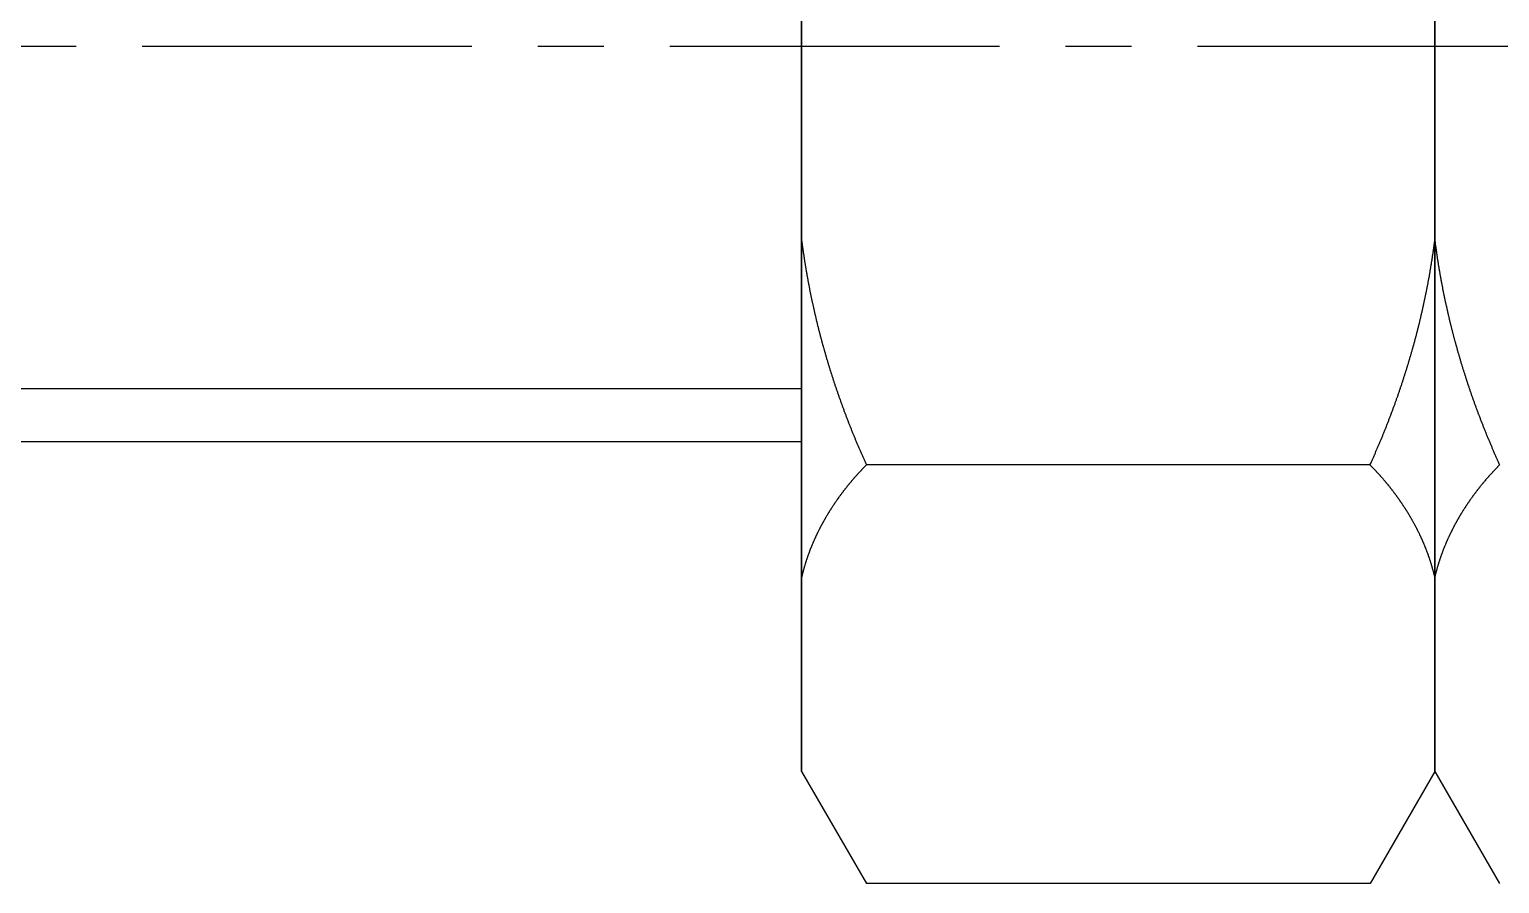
# Model space of a CAD drawing. Extents: x 56 to 259, y 61 to 128.
# Drawn here: x 92.7 to 98.27, y 108.2 to 111.44 of the extents above; entities that cross this region are included whole.
import ezdxf

# ---------------------------------------------------------------- set-up
doc = ezdxf.new("R2010")
doc.units = 0
doc.linetypes.add('CENTER', pattern=[2, 1.25, -0.25, 0.25, -0.25])
doc.layers.get('0').update_dxf_attribs({"linetype": 'CONTINUOUS'})
doc.layers.add('CENTER', color=1, linetype='CENTER')

msp = doc.modelspace()

# ---------------------------------------------------------------- linework, layer by layer
at = {"color": 7, "linetype": 'CONTINUOUS'}
for p, q in [((95.6232, 111.3727), (95.6232, 113.7543)), ((95.6232, 113.7543), (95.6232, 111.3727)), ((98.0232, 111.3727), (98.0232, 113.7543)), ((98.0232, 111.3727), (98.0232, 113.7543)), ((98.0232, 113.7543), (98.0232, 111.3727)), ((95.6232, 108.9911), (95.6232, 111.3727)), ((95.6232, 111.3727), (95.6232, 108.9911)), ((98.0232, 108.9911), (98.0232, 111.3727)), ((98.0232, 108.9911), (98.0232, 111.3727)), ((98.0232, 111.3727), (98.0232, 108.9911)), ((95.6232, 109.8727), (88.7232, 109.8727)), ((97.7776, 109.785), (95.8688, 109.785)), ((95.6232, 108.6227), (95.6232, 108.9911)), ((95.6232, 108.9911), (95.6232, 108.6227)), ((98.0232, 108.6227), (98.0232, 108.9911)), ((98.0232, 108.6227), (98.0232, 108.9911)), ((98.0232, 108.9911), (98.0232, 108.6227)), ((95.6232, 108.6227), (95.8688, 108.1973)), ((98.0232, 108.6227), (97.7776, 108.1973)), ((98.0232, 108.6227), (98.2688, 108.1973)), ((97.7776, 108.1973), (95.8688, 108.1973))]:
    msp.add_line(p, q, dxfattribs=at)
at = {"color": 3, "linetype": 'CONTINUOUS'}
msp.add_line((95.6232, 110.0727), (88.5232, 110.0727), dxfattribs=at)
at = {"color": 7}
for points in [[(95.6232, 110.636, 0), (95.6236, 110.633, 0), (95.624, 110.63, 0), (95.6244, 110.627, 0), (95.6248, 110.624, 0), (95.6252, 110.62, 0), (95.6256, 110.617, 0), (95.6261, 110.614, 0), (95.6265, 110.611, 0), (95.6269, 110.608, 0), (95.6273, 110.605, 0), (95.6278, 110.602, 0), (95.6282, 110.599, 0), (95.6286, 110.596, 0), (95.6291, 110.593, 0), (95.6295, 110.59, 0), (95.63, 110.587, 0), (95.6304, 110.584, 0), (95.6309, 110.581, 0), (95.6313, 110.578, 0), (95.6318, 110.575, 0), (95.6323, 110.571, 0), (95.6327, 110.568, 0), (95.6332, 110.565, 0), (95.6337, 110.562, 0), (95.6342, 110.559, 0), (95.6346, 110.556, 0), (95.6351, 110.553, 0), (95.6356, 110.55, 0), (95.6361, 110.547, 0), (95.6366, 110.544, 0), (95.6371, 110.541, 0), (95.6376, 110.538, 0), (95.6381, 110.535, 0), (95.6386, 110.532, 0), (95.6391, 110.529, 0), (95.6396, 110.526, 0), (95.6402, 110.523, 0), (95.6407, 110.519, 0), (95.6412, 110.516, 0), (95.6417, 110.513, 0), (95.6423, 110.51, 0), (95.6428, 110.507, 0), (95.6434, 110.504, 0), (95.6439, 110.501, 0), (95.6444, 110.498, 0), (95.645, 110.495, 0), (95.6455, 110.492, 0), (95.6461, 110.489, 0), (95.6467, 110.486, 0), (95.6472, 110.483, 0), (95.6478, 110.48, 0), (95.6484, 110.477, 0), (95.6489, 110.474, 0), (95.6495, 110.471, 0), (95.6501, 110.468, 0), (95.6507, 110.465, 0), (95.6513, 110.462, 0), (95.6518, 110.459, 0), (95.6524, 110.455, 0), (95.653, 110.452, 0), (95.6536, 110.449, 0), (95.6542, 110.446, 0), (95.6548, 110.443, 0), (95.6554, 110.44, 0), (95.6561, 110.437, 0), (95.6567, 110.434, 0), (95.6573, 110.431, 0), (95.6579, 110.428, 0), (95.6585, 110.425, 0), (95.6592, 110.422, 0), (95.6598, 110.419, 0), (95.6604, 110.416, 0), (95.6611, 110.413, 0), (95.6617, 110.41, 0), (95.6624, 110.407, 0), (95.663, 110.404, 0), (95.6637, 110.401, 0), (95.6643, 110.398, 0), (95.665, 110.395, 0), (95.6656, 110.392, 0), (95.6663, 110.389, 0), (95.667, 110.386, 0), (95.6676, 110.383, 0), (95.6683, 110.38, 0), (95.669, 110.377, 0), (95.6697, 110.374, 0), (95.6703, 110.371, 0), (95.671, 110.368, 0), (95.6717, 110.365, 0), (95.6724, 110.362, 0), (95.6731, 110.359, 0), (95.6738, 110.356, 0), (95.6745, 110.353, 0), (95.6752, 110.35, 0), (95.6759, 110.347, 0), (95.6766, 110.343, 0), (95.6774, 110.34, 0), (95.6781, 110.337, 0), (95.6788, 110.334, 0), (95.6795, 110.331, 0), (95.6803, 110.328, 0), (95.681, 110.325, 0), (95.6817, 110.322, 0), (95.6825, 110.319, 0), (95.6832, 110.316, 0), (95.6839, 110.313, 0), (95.6847, 110.31, 0), (95.6854, 110.307, 0), (95.6862, 110.304, 0), (95.687, 110.301, 0), (95.6877, 110.298, 0), (95.6885, 110.295, 0), (95.6892, 110.292, 0), (95.69, 110.289, 0), (95.6908, 110.286, 0), (95.6916, 110.283, 0), (95.6923, 110.28, 0), (95.6931, 110.277, 0), (95.6939, 110.274, 0), (95.6947, 110.271, 0), (95.6955, 110.268, 0), (95.6963, 110.265, 0), (95.6971, 110.262, 0), (95.6979, 110.259, 0), (95.6987, 110.256, 0), (95.6995, 110.253, 0), (95.7003, 110.25, 0), (95.7011, 110.247, 0), (95.7019, 110.244, 0), (95.7028, 110.241, 0), (95.7036, 110.238, 0), (95.7044, 110.236, 0), (95.7052, 110.233, 0), (95.7061, 110.23, 0), (95.7069, 110.227, 0), (95.7077, 110.224, 0), (95.7086, 110.221, 0), (95.7094, 110.218, 0), (95.7103, 110.215, 0), (95.7111, 110.212, 0), (95.712, 110.209, 0), (95.7128, 110.206, 0), (95.7137, 110.203, 0), (95.7146, 110.2, 0), (95.7154, 110.197, 0), (95.7163, 110.194, 0), (95.7172, 110.191, 0), (95.718, 110.188, 0), (95.7189, 110.185, 0), (95.7198, 110.182, 0), (95.7207, 110.179, 0), (95.7216, 110.176, 0), (95.7225, 110.173, 0), (95.7234, 110.17, 0), (95.7243, 110.167, 0), (95.7252, 110.164, 0), (95.7261, 110.161, 0), (95.727, 110.158, 0), (95.7279, 110.155, 0), (95.7288, 110.152, 0), (95.7297, 110.149, 0), (95.7306, 110.146, 0), (95.7316, 110.143, 0), (95.7325, 110.14, 0), (95.7334, 110.138, 0), (95.7343, 110.135, 0), (95.7353, 110.132, 0), (95.7362, 110.129, 0), (95.7371, 110.126, 0), (95.7381, 110.123, 0), (95.739, 110.12, 0), (95.74, 110.117, 0), (95.7409, 110.114, 0), (95.7419, 110.111, 0), (95.7428, 110.108, 0), (95.7438, 110.105, 0), (95.7448, 110.102, 0), (95.7457, 110.099, 0), (95.7467, 110.096, 0), (95.7477, 110.093, 0), (95.7487, 110.09, 0), (95.7496, 110.087, 0), (95.7506, 110.084, 0), (95.7516, 110.082, 0), (95.7526, 110.079, 0), (95.7536, 110.076, 0), (95.7546, 110.073, 0), (95.7556, 110.07, 0), (95.7566, 110.067, 0), (95.7576, 110.064, 0), (95.7586, 110.061, 0), (95.7596, 110.058, 0), (95.7606, 110.055, 0), (95.7616, 110.052, 0), (95.7626, 110.049, 0), (95.7637, 110.046, 0), (95.7647, 110.043, 0), (95.7657, 110.041, 0), (95.7667, 110.038, 0), (95.7678, 110.035, 0), (95.7688, 110.032, 0), (95.7699, 110.029, 0), (95.7709, 110.026, 0), (95.7719, 110.023, 0), (95.773, 110.02, 0), (95.774, 110.017, 0), (95.7751, 110.014, 0), (95.7762, 110.011, 0), (95.7772, 110.008, 0), (95.7783, 110.006, 0), (95.7793, 110.003, 0), (95.7804, 110, 0), (95.7815, 109.997, 0), (95.7826, 109.994, 0), (95.7836, 109.991, 0), (95.7847, 109.988, 0), (95.7858, 109.985, 0), (95.7869, 109.982, 0), (95.788, 109.979, 0), (95.7891, 109.977, 0), (95.7902, 109.974, 0), (95.7913, 109.971, 0), (95.7924, 109.968, 0), (95.7935, 109.965, 0), (95.7946, 109.962, 0), (95.7957, 109.959, 0), (95.7968, 109.956, 0), (95.7979, 109.953, 0), (95.799, 109.95, 0), (95.8001, 109.948, 0), (95.8013, 109.945, 0), (95.8024, 109.942, 0), (95.8035, 109.939, 0), (95.8047, 109.936, 0), (95.8058, 109.933, 0), (95.8069, 109.93, 0), (95.8081, 109.927, 0), (95.8092, 109.925, 0), (95.8104, 109.922, 0), (95.8115, 109.919, 0), (95.8127, 109.916, 0), (95.8138, 109.913, 0), (95.815, 109.91, 0), (95.8161, 109.907, 0), (95.8173, 109.904, 0), (95.8185, 109.902, 0), (95.8196, 109.899, 0), (95.8208, 109.896, 0), (95.822, 109.893, 0), (95.8232, 109.89, 0), (95.8244, 109.887, 0), (95.8255, 109.884, 0), (95.8267, 109.882, 0), (95.8279, 109.879, 0), (95.8291, 109.876, 0), (95.8303, 109.873, 0), (95.8315, 109.87, 0), (95.8327, 109.867, 0), (95.8339, 109.864, 0), (95.8351, 109.862, 0), (95.8363, 109.859, 0), (95.8376, 109.856, 0), (95.8388, 109.853, 0), (95.84, 109.85, 0), (95.8412, 109.847, 0), (95.8424, 109.844, 0), (95.8437, 109.842, 0), (95.8449, 109.839, 0), (95.8461, 109.836, 0), (95.8474, 109.833, 0), (95.8486, 109.83, 0), (95.8498, 109.827, 0), (95.8511, 109.825, 0), (95.8523, 109.822, 0), (95.8536, 109.819, 0), (95.8548, 109.816, 0), (95.8561, 109.813, 0), (95.8574, 109.81, 0), (95.8586, 109.808, 0), (95.8599, 109.805, 0), (95.8612, 109.802, 0), (95.8624, 109.799, 0), (95.8637, 109.796, 0), (95.865, 109.793, 0), (95.8663, 109.791, 0), (95.8675, 109.788, 0), (95.8688, 109.785, 0)], [(97.7776, 109.785, 0), (97.7789, 109.788, 0), (97.7801, 109.791, 0), (97.7814, 109.793, 0), (97.7827, 109.796, 0), (97.784, 109.799, 0), (97.7852, 109.802, 0), (97.7865, 109.805, 0), (97.7878, 109.808, 0), (97.789, 109.81, 0), (97.7903, 109.813, 0), (97.7916, 109.816, 0), (97.7928, 109.819, 0), (97.7941, 109.822, 0), (97.7953, 109.825, 0), (97.7966, 109.827, 0), (97.7978, 109.83, 0), (97.799, 109.833, 0), (97.8003, 109.836, 0), (97.8015, 109.839, 0), (97.8027, 109.842, 0), (97.804, 109.844, 0), (97.8052, 109.847, 0), (97.8064, 109.85, 0), (97.8076, 109.853, 0), (97.8088, 109.856, 0), (97.8101, 109.859, 0), (97.8113, 109.862, 0), (97.8125, 109.864, 0), (97.8137, 109.867, 0), (97.8149, 109.87, 0), (97.8161, 109.873, 0), (97.8173, 109.876, 0), (97.8185, 109.879, 0), (97.8197, 109.882, 0), (97.8209, 109.884, 0), (97.822, 109.887, 0), (97.8232, 109.89, 0), (97.8244, 109.893, 0), (97.8256, 109.896, 0), (97.8267, 109.899, 0), (97.8279, 109.902, 0), (97.8291, 109.904, 0), (97.8303, 109.907, 0), (97.8314, 109.91, 0), (97.8326, 109.913, 0), (97.8337, 109.916, 0), (97.8349, 109.919, 0), (97.836, 109.922, 0), (97.8372, 109.925, 0), (97.8383, 109.927, 0), (97.8395, 109.93, 0), (97.8406, 109.933, 0), (97.8417, 109.936, 0), (97.8429, 109.939, 0), (97.844, 109.942, 0), (97.8451, 109.945, 0), (97.8463, 109.948, 0), (97.8474, 109.95, 0), (97.8485, 109.953, 0), (97.8496, 109.956, 0), (97.8507, 109.959, 0), (97.8518, 109.962, 0), (97.8529, 109.965, 0), (97.854, 109.968, 0), (97.8551, 109.971, 0), (97.8562, 109.974, 0), (97.8573, 109.977, 0), (97.8584, 109.979, 0), (97.8595, 109.982, 0), (97.8606, 109.985, 0), (97.8617, 109.988, 0), (97.8628, 109.991, 0), (97.8638, 109.994, 0), (97.8649, 109.997, 0), (97.866, 110, 0), (97.8671, 110.003, 0), (97.8681, 110.006, 0), (97.8692, 110.008, 0), (97.8702, 110.011, 0), (97.8713, 110.014, 0), (97.8724, 110.017, 0), (97.8734, 110.02, 0), (97.8745, 110.023, 0), (97.8755, 110.026, 0), (97.8765, 110.029, 0), (97.8776, 110.032, 0), (97.8786, 110.035, 0), (97.8797, 110.038, 0), (97.8807, 110.041, 0), (97.8817, 110.043, 0), (97.8827, 110.046, 0), (97.8838, 110.049, 0), (97.8848, 110.052, 0), (97.8858, 110.055, 0), (97.8868, 110.058, 0), (97.8878, 110.061, 0), (97.8888, 110.064, 0), (97.8898, 110.067, 0), (97.8908, 110.07, 0), (97.8918, 110.073, 0), (97.8928, 110.076, 0), (97.8938, 110.079, 0), (97.8948, 110.082, 0), (97.8958, 110.084, 0), (97.8968, 110.087, 0), (97.8977, 110.09, 0), (97.8987, 110.093, 0), (97.8997, 110.096, 0), (97.9007, 110.099, 0), (97.9016, 110.102, 0), (97.9026, 110.105, 0), (97.9035, 110.108, 0), (97.9045, 110.111, 0), (97.9055, 110.114, 0), (97.9064, 110.117, 0), (97.9074, 110.12, 0), (97.9083, 110.123, 0), (97.9093, 110.126, 0), (97.9102, 110.129, 0), (97.9111, 110.132, 0), (97.9121, 110.135, 0), (97.913, 110.138, 0), (97.9139, 110.14, 0), (97.9148, 110.143, 0), (97.9158, 110.146, 0), (97.9167, 110.149, 0), (97.9176, 110.152, 0), (97.9185, 110.155, 0), (97.9194, 110.158, 0), (97.9203, 110.161, 0), (97.9212, 110.164, 0), (97.9221, 110.167, 0), (97.923, 110.17, 0), (97.9239, 110.173, 0), (97.9248, 110.176, 0), (97.9257, 110.179, 0), (97.9266, 110.182, 0), (97.9275, 110.185, 0), (97.9283, 110.188, 0), (97.9292, 110.191, 0), (97.9301, 110.194, 0), (97.931, 110.197, 0), (97.9318, 110.2, 0), (97.9327, 110.203, 0), (97.9336, 110.206, 0), (97.9344, 110.209, 0), (97.9353, 110.212, 0), (97.9361, 110.215, 0), (97.937, 110.218, 0), (97.9378, 110.221, 0), (97.9387, 110.224, 0), (97.9395, 110.227, 0), (97.9403, 110.23, 0), (97.9412, 110.233, 0), (97.942, 110.236, 0), (97.9428, 110.238, 0), (97.9436, 110.241, 0), (97.9445, 110.244, 0), (97.9453, 110.247, 0), (97.9461, 110.25, 0), (97.9469, 110.253, 0), (97.9477, 110.256, 0), (97.9485, 110.259, 0), (97.9493, 110.262, 0), (97.9501, 110.265, 0), (97.9509, 110.268, 0), (97.9517, 110.271, 0), (97.9525, 110.274, 0), (97.9533, 110.277, 0), (97.9541, 110.28, 0), (97.9548, 110.283, 0), (97.9556, 110.286, 0), (97.9564, 110.289, 0), (97.9572, 110.292, 0), (97.9579, 110.295, 0), (97.9587, 110.298, 0), (97.9594, 110.301, 0), (97.9602, 110.304, 0), (97.961, 110.307, 0), (97.9617, 110.31, 0), (97.9625, 110.313, 0), (97.9632, 110.316, 0), (97.9639, 110.319, 0), (97.9647, 110.322, 0), (97.9654, 110.325, 0), (97.9661, 110.328, 0), (97.9669, 110.331, 0), (97.9676, 110.334, 0), (97.9683, 110.337, 0), (97.969, 110.34, 0), (97.9698, 110.343, 0), (97.9705, 110.347, 0), (97.9712, 110.35, 0), (97.9719, 110.353, 0), (97.9726, 110.356, 0), (97.9733, 110.359, 0), (97.974, 110.362, 0), (97.9747, 110.365, 0), (97.9754, 110.368, 0), (97.9761, 110.371, 0), (97.9767, 110.374, 0), (97.9774, 110.377, 0), (97.9781, 110.38, 0), (97.9788, 110.383, 0), (97.9794, 110.386, 0), (97.9801, 110.389, 0), (97.9808, 110.392, 0), (97.9814, 110.395, 0), (97.9821, 110.398, 0), (97.9827, 110.401, 0), (97.9834, 110.404, 0), (97.984, 110.407, 0), (97.9847, 110.41, 0), (97.9853, 110.413, 0), (97.986, 110.416, 0), (97.9866, 110.419, 0), (97.9872, 110.422, 0), (97.9879, 110.425, 0), (97.9885, 110.428, 0), (97.9891, 110.431, 0), (97.9897, 110.434, 0), (97.9903, 110.437, 0), (97.991, 110.44, 0), (97.9916, 110.443, 0), (97.9922, 110.446, 0), (97.9928, 110.449, 0), (97.9934, 110.452, 0), (97.994, 110.455, 0), (97.9946, 110.459, 0), (97.9951, 110.462, 0), (97.9957, 110.465, 0), (97.9963, 110.468, 0), (97.9969, 110.471, 0), (97.9975, 110.474, 0), (97.998, 110.477, 0), (97.9986, 110.48, 0), (97.9992, 110.483, 0), (97.9997, 110.486, 0), (98.0003, 110.489, 0), (98.0009, 110.492, 0), (98.0014, 110.495, 0), (98.002, 110.498, 0), (98.0025, 110.501, 0), (98.003, 110.504, 0), (98.0036, 110.507, 0), (98.0041, 110.51, 0), (98.0047, 110.513, 0), (98.0052, 110.516, 0), (98.0057, 110.519, 0), (98.0062, 110.523, 0), (98.0068, 110.526, 0), (98.0073, 110.529, 0), (98.0078, 110.532, 0), (98.0083, 110.535, 0), (98.0088, 110.538, 0), (98.0093, 110.541, 0), (98.0098, 110.544, 0), (98.0103, 110.547, 0), (98.0108, 110.55, 0), (98.0113, 110.553, 0), (98.0118, 110.556, 0), (98.0122, 110.559, 0), (98.0127, 110.562, 0), (98.0132, 110.565, 0), (98.0137, 110.568, 0), (98.0141, 110.571, 0), (98.0146, 110.575, 0), (98.0151, 110.578, 0), (98.0155, 110.581, 0), (98.016, 110.584, 0), (98.0164, 110.587, 0), (98.0169, 110.59, 0), (98.0173, 110.593, 0), (98.0178, 110.596, 0), (98.0182, 110.599, 0), (98.0186, 110.602, 0), (98.0191, 110.605, 0), (98.0195, 110.608, 0), (98.0199, 110.611, 0), (98.0203, 110.614, 0), (98.0208, 110.617, 0), (98.0212, 110.62, 0), (98.0216, 110.624, 0), (98.022, 110.627, 0), (98.0224, 110.63, 0), (98.0228, 110.633, 0), (98.0232, 110.636, 0)], [(98.0232, 110.636, 0), (98.0236, 110.633, 0), (98.024, 110.63, 0), (98.0244, 110.627, 0), (98.0248, 110.624, 0), (98.0252, 110.62, 0), (98.0256, 110.617, 0), (98.0261, 110.614, 0), (98.0265, 110.611, 0), (98.0269, 110.608, 0), (98.0273, 110.605, 0), (98.0278, 110.602, 0), (98.0282, 110.599, 0), (98.0286, 110.596, 0), (98.0291, 110.593, 0), (98.0295, 110.59, 0), (98.03, 110.587, 0), (98.0304, 110.584, 0), (98.0309, 110.581, 0), (98.0313, 110.578, 0), (98.0318, 110.575, 0), (98.0323, 110.571, 0), (98.0327, 110.568, 0), (98.0332, 110.565, 0), (98.0337, 110.562, 0), (98.0342, 110.559, 0), (98.0346, 110.556, 0), (98.0351, 110.553, 0), (98.0356, 110.55, 0), (98.0361, 110.547, 0), (98.0366, 110.544, 0), (98.0371, 110.541, 0), (98.0376, 110.538, 0), (98.0381, 110.535, 0), (98.0386, 110.532, 0), (98.0391, 110.529, 0), (98.0396, 110.526, 0), (98.0402, 110.523, 0), (98.0407, 110.519, 0), (98.0412, 110.516, 0), (98.0417, 110.513, 0), (98.0423, 110.51, 0), (98.0428, 110.507, 0), (98.0434, 110.504, 0), (98.0439, 110.501, 0), (98.0444, 110.498, 0), (98.045, 110.495, 0), (98.0455, 110.492, 0), (98.0461, 110.489, 0), (98.0467, 110.486, 0), (98.0472, 110.483, 0), (98.0478, 110.48, 0), (98.0484, 110.477, 0), (98.0489, 110.474, 0), (98.0495, 110.471, 0), (98.0501, 110.468, 0), (98.0507, 110.465, 0), (98.0513, 110.462, 0), (98.0518, 110.459, 0), (98.0524, 110.455, 0), (98.053, 110.452, 0), (98.0536, 110.449, 0), (98.0542, 110.446, 0), (98.0548, 110.443, 0), (98.0554, 110.44, 0), (98.0561, 110.437, 0), (98.0567, 110.434, 0), (98.0573, 110.431, 0), (98.0579, 110.428, 0), (98.0585, 110.425, 0), (98.0592, 110.422, 0), (98.0598, 110.419, 0), (98.0604, 110.416, 0), (98.0611, 110.413, 0), (98.0617, 110.41, 0), (98.0624, 110.407, 0), (98.063, 110.404, 0), (98.0637, 110.401, 0), (98.0643, 110.398, 0), (98.065, 110.395, 0), (98.0656, 110.392, 0), (98.0663, 110.389, 0), (98.067, 110.386, 0), (98.0676, 110.383, 0), (98.0683, 110.38, 0), (98.069, 110.377, 0), (98.0697, 110.374, 0), (98.0703, 110.371, 0), (98.071, 110.368, 0), (98.0717, 110.365, 0), (98.0724, 110.362, 0), (98.0731, 110.359, 0), (98.0738, 110.356, 0), (98.0745, 110.353, 0), (98.0752, 110.35, 0), (98.0759, 110.347, 0), (98.0766, 110.343, 0), (98.0774, 110.34, 0), (98.0781, 110.337, 0), (98.0788, 110.334, 0), (98.0795, 110.331, 0), (98.0803, 110.328, 0), (98.081, 110.325, 0), (98.0817, 110.322, 0), (98.0825, 110.319, 0), (98.0832, 110.316, 0), (98.0839, 110.313, 0), (98.0847, 110.31, 0), (98.0854, 110.307, 0), (98.0862, 110.304, 0), (98.087, 110.301, 0), (98.0877, 110.298, 0), (98.0885, 110.295, 0), (98.0892, 110.292, 0), (98.09, 110.289, 0), (98.0908, 110.286, 0), (98.0916, 110.283, 0), (98.0923, 110.28, 0), (98.0931, 110.277, 0), (98.0939, 110.274, 0), (98.0947, 110.271, 0), (98.0955, 110.268, 0), (98.0963, 110.265, 0), (98.0971, 110.262, 0), (98.0979, 110.259, 0), (98.0987, 110.256, 0), (98.0995, 110.253, 0), (98.1003, 110.25, 0), (98.1011, 110.247, 0), (98.1019, 110.244, 0), (98.1028, 110.241, 0), (98.1036, 110.238, 0), (98.1044, 110.236, 0), (98.1052, 110.233, 0), (98.1061, 110.23, 0), (98.1069, 110.227, 0), (98.1077, 110.224, 0), (98.1086, 110.221, 0), (98.1094, 110.218, 0), (98.1103, 110.215, 0), (98.1111, 110.212, 0), (98.112, 110.209, 0), (98.1128, 110.206, 0), (98.1137, 110.203, 0), (98.1146, 110.2, 0), (98.1154, 110.197, 0), (98.1163, 110.194, 0), (98.1172, 110.191, 0), (98.118, 110.188, 0), (98.1189, 110.185, 0), (98.1198, 110.182, 0), (98.1207, 110.179, 0), (98.1216, 110.176, 0), (98.1225, 110.173, 0), (98.1234, 110.17, 0), (98.1243, 110.167, 0), (98.1252, 110.164, 0), (98.1261, 110.161, 0), (98.127, 110.158, 0), (98.1279, 110.155, 0), (98.1288, 110.152, 0), (98.1297, 110.149, 0), (98.1306, 110.146, 0), (98.1316, 110.143, 0), (98.1325, 110.14, 0), (98.1334, 110.138, 0), (98.1343, 110.135, 0), (98.1353, 110.132, 0), (98.1362, 110.129, 0), (98.1371, 110.126, 0), (98.1381, 110.123, 0), (98.139, 110.12, 0), (98.14, 110.117, 0), (98.1409, 110.114, 0), (98.1419, 110.111, 0), (98.1428, 110.108, 0), (98.1438, 110.105, 0), (98.1448, 110.102, 0), (98.1457, 110.099, 0), (98.1467, 110.096, 0), (98.1477, 110.093, 0), (98.1487, 110.09, 0), (98.1496, 110.087, 0), (98.1506, 110.084, 0), (98.1516, 110.082, 0), (98.1526, 110.079, 0), (98.1536, 110.076, 0), (98.1546, 110.073, 0), (98.1556, 110.07, 0), (98.1566, 110.067, 0), (98.1576, 110.064, 0), (98.1586, 110.061, 0), (98.1596, 110.058, 0), (98.1606, 110.055, 0), (98.1616, 110.052, 0), (98.1626, 110.049, 0), (98.1637, 110.046, 0), (98.1647, 110.043, 0), (98.1657, 110.041, 0), (98.1667, 110.038, 0), (98.1678, 110.035, 0), (98.1688, 110.032, 0), (98.1699, 110.029, 0), (98.1709, 110.026, 0), (98.1719, 110.023, 0), (98.173, 110.02, 0), (98.174, 110.017, 0), (98.1751, 110.014, 0), (98.1762, 110.011, 0), (98.1772, 110.008, 0), (98.1783, 110.006, 0), (98.1793, 110.003, 0), (98.1804, 110, 0), (98.1815, 109.997, 0), (98.1826, 109.994, 0), (98.1836, 109.991, 0), (98.1847, 109.988, 0), (98.1858, 109.985, 0), (98.1869, 109.982, 0), (98.188, 109.979, 0), (98.1891, 109.977, 0), (98.1902, 109.974, 0), (98.1913, 109.971, 0), (98.1924, 109.968, 0), (98.1935, 109.965, 0), (98.1946, 109.962, 0), (98.1957, 109.959, 0), (98.1968, 109.956, 0), (98.1979, 109.953, 0), (98.199, 109.95, 0), (98.2001, 109.948, 0), (98.2013, 109.945, 0), (98.2024, 109.942, 0), (98.2035, 109.939, 0), (98.2047, 109.936, 0), (98.2058, 109.933, 0), (98.2069, 109.93, 0), (98.2081, 109.927, 0), (98.2092, 109.925, 0), (98.2104, 109.922, 0), (98.2115, 109.919, 0), (98.2127, 109.916, 0), (98.2138, 109.913, 0), (98.215, 109.91, 0), (98.2161, 109.907, 0), (98.2173, 109.904, 0), (98.2185, 109.902, 0), (98.2196, 109.899, 0), (98.2208, 109.896, 0), (98.222, 109.893, 0), (98.2232, 109.89, 0), (98.2244, 109.887, 0), (98.2255, 109.884, 0), (98.2267, 109.882, 0), (98.2279, 109.879, 0), (98.2291, 109.876, 0), (98.2303, 109.873, 0), (98.2315, 109.87, 0), (98.2327, 109.867, 0), (98.2339, 109.864, 0), (98.2351, 109.862, 0), (98.2363, 109.859, 0), (98.2376, 109.856, 0), (98.2388, 109.853, 0), (98.24, 109.85, 0), (98.2412, 109.847, 0), (98.2424, 109.844, 0), (98.2437, 109.842, 0), (98.2449, 109.839, 0), (98.2461, 109.836, 0), (98.2474, 109.833, 0), (98.2486, 109.83, 0), (98.2498, 109.827, 0), (98.2511, 109.825, 0), (98.2523, 109.822, 0), (98.2536, 109.819, 0), (98.2548, 109.816, 0), (98.2561, 109.813, 0), (98.2574, 109.81, 0), (98.2586, 109.808, 0), (98.2599, 109.805, 0), (98.2612, 109.802, 0), (98.2624, 109.799, 0), (98.2637, 109.796, 0), (98.265, 109.793, 0), (98.2663, 109.791, 0), (98.2675, 109.788, 0), (98.2688, 109.785, 0)], [(95.8688, 109.785, 0), (95.8676, 109.784, 0), (95.8664, 109.783, 0), (95.8652, 109.781, 0), (95.8639, 109.78, 0), (95.8627, 109.779, 0), (95.8615, 109.778, 0), (95.8603, 109.776, 0), (95.8591, 109.775, 0), (95.8579, 109.774, 0), (95.8567, 109.773, 0), (95.8555, 109.771, 0), (95.8543, 109.77, 0), (95.8531, 109.769, 0), (95.8519, 109.768, 0), (95.8507, 109.766, 0), (95.8495, 109.765, 0), (95.8483, 109.764, 0), (95.8472, 109.763, 0), (95.846, 109.761, 0), (95.8448, 109.76, 0), (95.8436, 109.759, 0), (95.8424, 109.757, 0), (95.8413, 109.756, 0), (95.8401, 109.755, 0), (95.8389, 109.754, 0), (95.8377, 109.752, 0), (95.8366, 109.751, 0), (95.8354, 109.75, 0), (95.8342, 109.749, 0), (95.8331, 109.747, 0), (95.8319, 109.746, 0), (95.8308, 109.745, 0), (95.8296, 109.743, 0), (95.8285, 109.742, 0), (95.8273, 109.741, 0), (95.8262, 109.739, 0), (95.825, 109.738, 0), (95.8239, 109.737, 0), (95.8227, 109.736, 0), (95.8216, 109.734, 0), (95.8205, 109.733, 0), (95.8193, 109.732, 0), (95.8182, 109.73, 0), (95.8171, 109.729, 0), (95.8159, 109.728, 0), (95.8148, 109.726, 0), (95.8137, 109.725, 0), (95.8126, 109.724, 0), (95.8115, 109.722, 0), (95.8103, 109.721, 0), (95.8092, 109.72, 0), (95.8081, 109.718, 0), (95.807, 109.717, 0), (95.8059, 109.716, 0), (95.8048, 109.714, 0), (95.8037, 109.713, 0), (95.8026, 109.712, 0), (95.8015, 109.71, 0), (95.8004, 109.709, 0), (95.7993, 109.708, 0), (95.7982, 109.706, 0), (95.7971, 109.705, 0), (95.796, 109.704, 0), (95.7949, 109.702, 0), (95.7939, 109.701, 0), (95.7928, 109.7, 0), (95.7917, 109.698, 0), (95.7906, 109.697, 0), (95.7896, 109.696, 0), (95.7885, 109.694, 0), (95.7874, 109.693, 0), (95.7864, 109.691, 0), (95.7853, 109.69, 0), (95.7842, 109.689, 0), (95.7832, 109.687, 0), (95.7821, 109.686, 0), (95.7811, 109.685, 0), (95.78, 109.683, 0), (95.779, 109.682, 0), (95.7779, 109.68, 0), (95.7769, 109.679, 0), (95.7758, 109.678, 0), (95.7748, 109.676, 0), (95.7738, 109.675, 0), (95.7727, 109.673, 0), (95.7717, 109.672, 0), (95.7707, 109.671, 0), (95.7696, 109.669, 0), (95.7686, 109.668, 0), (95.7676, 109.667, 0), (95.7666, 109.665, 0), (95.7656, 109.664, 0), (95.7645, 109.662, 0), (95.7635, 109.661, 0), (95.7625, 109.659, 0), (95.7615, 109.658, 0), (95.7605, 109.657, 0), (95.7595, 109.655, 0), (95.7585, 109.654, 0), (95.7575, 109.652, 0), (95.7565, 109.651, 0), (95.7555, 109.65, 0), (95.7545, 109.648, 0), (95.7535, 109.647, 0), (95.7526, 109.645, 0), (95.7516, 109.644, 0), (95.7506, 109.642, 0), (95.7496, 109.641, 0), (95.7486, 109.64, 0), (95.7477, 109.638, 0), (95.7467, 109.637, 0), (95.7457, 109.635, 0), (95.7448, 109.634, 0), (95.7438, 109.632, 0), (95.7428, 109.631, 0), (95.7419, 109.629, 0), (95.7409, 109.628, 0), (95.74, 109.627, 0), (95.739, 109.625, 0), (95.7381, 109.624, 0), (95.7372, 109.622, 0), (95.7362, 109.621, 0), (95.7353, 109.619, 0), (95.7343, 109.618, 0), (95.7334, 109.616, 0), (95.7325, 109.615, 0), (95.7315, 109.613, 0), (95.7306, 109.612, 0), (95.7297, 109.611, 0), (95.7288, 109.609, 0), (95.7279, 109.608, 0), (95.727, 109.606, 0), (95.726, 109.605, 0), (95.7251, 109.603, 0), (95.7242, 109.602, 0), (95.7233, 109.6, 0), (95.7224, 109.599, 0), (95.7215, 109.597, 0), (95.7206, 109.596, 0), (95.7197, 109.594, 0), (95.7189, 109.593, 0), (95.718, 109.591, 0), (95.7171, 109.59, 0), (95.7162, 109.588, 0), (95.7153, 109.587, 0), (95.7144, 109.585, 0), (95.7136, 109.584, 0), (95.7127, 109.582, 0), (95.7118, 109.581, 0), (95.711, 109.579, 0), (95.7101, 109.578, 0), (95.7093, 109.576, 0), (95.7084, 109.575, 0), (95.7075, 109.573, 0), (95.7067, 109.572, 0), (95.7059, 109.57, 0), (95.705, 109.569, 0), (95.7042, 109.567, 0), (95.7033, 109.566, 0), (95.7025, 109.564, 0), (95.7017, 109.563, 0), (95.7008, 109.561, 0), (95.7, 109.56, 0), (95.6992, 109.558, 0), (95.6984, 109.557, 0), (95.6975, 109.555, 0), (95.6967, 109.554, 0), (95.6959, 109.552, 0), (95.6951, 109.55, 0), (95.6943, 109.549, 0), (95.6935, 109.547, 0), (95.6927, 109.546, 0), (95.6919, 109.544, 0), (95.6911, 109.543, 0), (95.6903, 109.541, 0), (95.6895, 109.54, 0), (95.6888, 109.538, 0), (95.688, 109.537, 0), (95.6872, 109.535, 0), (95.6864, 109.533, 0), (95.6857, 109.532, 0), (95.6849, 109.53, 0), (95.6841, 109.529, 0), (95.6834, 109.527, 0), (95.6826, 109.526, 0), (95.6818, 109.524, 0), (95.6811, 109.523, 0), (95.6803, 109.521, 0), (95.6796, 109.519, 0), (95.6788, 109.518, 0), (95.6781, 109.516, 0), (95.6774, 109.515, 0), (95.6766, 109.513, 0), (95.6759, 109.512, 0), (95.6752, 109.51, 0), (95.6745, 109.508, 0), (95.6737, 109.507, 0), (95.673, 109.505, 0), (95.6723, 109.504, 0), (95.6716, 109.502, 0), (95.6709, 109.501, 0), (95.6702, 109.499, 0), (95.6695, 109.497, 0), (95.6688, 109.496, 0), (95.6681, 109.494, 0), (95.6674, 109.493, 0), (95.6667, 109.491, 0), (95.666, 109.489, 0), (95.6653, 109.488, 0), (95.6647, 109.486, 0), (95.664, 109.485, 0), (95.6633, 109.483, 0), (95.6626, 109.481, 0), (95.662, 109.48, 0), (95.6613, 109.478, 0), (95.6607, 109.477, 0), (95.66, 109.475, 0), (95.6593, 109.473, 0), (95.6587, 109.472, 0), (95.6581, 109.47, 0), (95.6574, 109.469, 0), (95.6568, 109.467, 0), (95.6561, 109.465, 0), (95.6555, 109.464, 0), (95.6549, 109.462, 0), (95.6543, 109.461, 0), (95.6536, 109.459, 0), (95.653, 109.457, 0), (95.6524, 109.456, 0), (95.6518, 109.454, 0), (95.6512, 109.452, 0), (95.6506, 109.451, 0), (95.65, 109.449, 0), (95.6494, 109.448, 0), (95.6488, 109.446, 0), (95.6482, 109.444, 0), (95.6476, 109.443, 0), (95.6471, 109.441, 0), (95.6465, 109.439, 0), (95.6459, 109.438, 0), (95.6453, 109.436, 0), (95.6448, 109.435, 0), (95.6442, 109.433, 0), (95.6436, 109.431, 0), (95.6431, 109.43, 0), (95.6425, 109.428, 0), (95.642, 109.426, 0), (95.6414, 109.425, 0), (95.6409, 109.423, 0), (95.6404, 109.421, 0), (95.6398, 109.42, 0), (95.6393, 109.418, 0), (95.6388, 109.416, 0), (95.6383, 109.415, 0), (95.6377, 109.413, 0), (95.6372, 109.411, 0), (95.6367, 109.41, 0), (95.6362, 109.408, 0), (95.6357, 109.406, 0), (95.6352, 109.405, 0), (95.6347, 109.403, 0), (95.6342, 109.401, 0), (95.6337, 109.4, 0), (95.6332, 109.398, 0), (95.6328, 109.396, 0), (95.6323, 109.395, 0), (95.6318, 109.393, 0), (95.6313, 109.391, 0), (95.6309, 109.39, 0), (95.6304, 109.388, 0), (95.63, 109.386, 0), (95.6295, 109.385, 0), (95.6291, 109.383, 0), (95.6286, 109.381, 0), (95.6282, 109.38, 0), (95.6277, 109.378, 0), (95.6273, 109.376, 0), (95.6269, 109.375, 0), (95.6265, 109.373, 0), (95.626, 109.371, 0), (95.6256, 109.37, 0), (95.6252, 109.368, 0), (95.6248, 109.366, 0), (95.6244, 109.365, 0), (95.624, 109.363, 0), (95.6236, 109.361, 0), (95.6232, 109.36, 0)], [(98.0232, 109.36, 0), (98.0228, 109.361, 0), (98.0224, 109.363, 0), (98.022, 109.365, 0), (98.0216, 109.366, 0), (98.0212, 109.368, 0), (98.0208, 109.37, 0), (98.0204, 109.371, 0), (98.0199, 109.373, 0), (98.0195, 109.375, 0), (98.0191, 109.376, 0), (98.0187, 109.378, 0), (98.0182, 109.38, 0), (98.0178, 109.381, 0), (98.0173, 109.383, 0), (98.0169, 109.385, 0), (98.0164, 109.386, 0), (98.016, 109.388, 0), (98.0155, 109.39, 0), (98.0151, 109.391, 0), (98.0146, 109.393, 0), (98.0141, 109.395, 0), (98.0136, 109.396, 0), (98.0132, 109.398, 0), (98.0127, 109.4, 0), (98.0122, 109.401, 0), (98.0117, 109.403, 0), (98.0112, 109.405, 0), (98.0107, 109.406, 0), (98.0102, 109.408, 0), (98.0097, 109.41, 0), (98.0092, 109.411, 0), (98.0087, 109.413, 0), (98.0081, 109.415, 0), (98.0076, 109.416, 0), (98.0071, 109.418, 0), (98.0066, 109.42, 0), (98.006, 109.421, 0), (98.0055, 109.423, 0), (98.005, 109.425, 0), (98.0044, 109.426, 0), (98.0039, 109.428, 0), (98.0033, 109.43, 0), (98.0028, 109.431, 0), (98.0022, 109.433, 0), (98.0016, 109.435, 0), (98.0011, 109.436, 0), (98.0005, 109.438, 0), (97.9999, 109.439, 0), (97.9993, 109.441, 0), (97.9988, 109.443, 0), (97.9982, 109.444, 0), (97.9976, 109.446, 0), (97.997, 109.448, 0), (97.9964, 109.449, 0), (97.9958, 109.451, 0), (97.9952, 109.452, 0), (97.9946, 109.454, 0), (97.994, 109.456, 0), (97.9934, 109.457, 0), (97.9928, 109.459, 0), (97.9921, 109.461, 0), (97.9915, 109.462, 0), (97.9909, 109.464, 0), (97.9903, 109.465, 0), (97.9896, 109.467, 0), (97.989, 109.469, 0), (97.9883, 109.47, 0), (97.9877, 109.472, 0), (97.987, 109.473, 0), (97.9864, 109.475, 0), (97.9857, 109.477, 0), (97.9851, 109.478, 0), (97.9844, 109.48, 0), (97.9838, 109.481, 0), (97.9831, 109.483, 0), (97.9824, 109.485, 0), (97.9817, 109.486, 0), (97.9811, 109.488, 0), (97.9804, 109.489, 0), (97.9797, 109.491, 0), (97.979, 109.493, 0), (97.9783, 109.494, 0), (97.9776, 109.496, 0), (97.9769, 109.497, 0), (97.9762, 109.499, 0), (97.9755, 109.501, 0), (97.9748, 109.502, 0), (97.9741, 109.504, 0), (97.9734, 109.505, 0), (97.9727, 109.507, 0), (97.9719, 109.508, 0), (97.9712, 109.51, 0), (97.9705, 109.512, 0), (97.9698, 109.513, 0), (97.969, 109.515, 0), (97.9683, 109.516, 0), (97.9675, 109.518, 0), (97.9668, 109.519, 0), (97.9661, 109.521, 0), (97.9653, 109.523, 0), (97.9646, 109.524, 0), (97.9638, 109.526, 0), (97.963, 109.527, 0), (97.9623, 109.529, 0), (97.9615, 109.53, 0), (97.9607, 109.532, 0), (97.96, 109.533, 0), (97.9592, 109.535, 0), (97.9584, 109.537, 0), (97.9576, 109.538, 0), (97.9569, 109.54, 0), (97.9561, 109.541, 0), (97.9553, 109.543, 0), (97.9545, 109.544, 0), (97.9537, 109.546, 0), (97.9529, 109.547, 0), (97.9521, 109.549, 0), (97.9513, 109.55, 0), (97.9505, 109.552, 0), (97.9497, 109.554, 0), (97.9488, 109.555, 0), (97.948, 109.557, 0), (97.9472, 109.558, 0), (97.9464, 109.56, 0), (97.9456, 109.561, 0), (97.9447, 109.563, 0), (97.9439, 109.564, 0), (97.9431, 109.566, 0), (97.9422, 109.567, 0), (97.9414, 109.569, 0), (97.9405, 109.57, 0), (97.9397, 109.572, 0), (97.9388, 109.573, 0), (97.938, 109.575, 0), (97.9371, 109.576, 0), (97.9363, 109.578, 0), (97.9354, 109.579, 0), (97.9346, 109.581, 0), (97.9337, 109.582, 0), (97.9328, 109.584, 0), (97.9319, 109.585, 0), (97.9311, 109.587, 0), (97.9302, 109.588, 0), (97.9293, 109.59, 0), (97.9284, 109.591, 0), (97.9275, 109.593, 0), (97.9267, 109.594, 0), (97.9258, 109.596, 0), (97.9249, 109.597, 0), (97.924, 109.599, 0), (97.9231, 109.6, 0), (97.9222, 109.602, 0), (97.9213, 109.603, 0), (97.9204, 109.605, 0), (97.9194, 109.606, 0), (97.9185, 109.608, 0), (97.9176, 109.609, 0), (97.9167, 109.611, 0), (97.9158, 109.612, 0), (97.9149, 109.613, 0), (97.9139, 109.615, 0), (97.913, 109.616, 0), (97.9121, 109.618, 0), (97.9111, 109.619, 0), (97.9102, 109.621, 0), (97.9092, 109.622, 0), (97.9083, 109.624, 0), (97.9074, 109.625, 0), (97.9064, 109.627, 0), (97.9055, 109.628, 0), (97.9045, 109.629, 0), (97.9035, 109.631, 0), (97.9026, 109.632, 0), (97.9016, 109.634, 0), (97.9007, 109.635, 0), (97.8997, 109.637, 0), (97.8987, 109.638, 0), (97.8978, 109.64, 0), (97.8968, 109.641, 0), (97.8958, 109.642, 0), (97.8948, 109.644, 0), (97.8938, 109.645, 0), (97.8929, 109.647, 0), (97.8919, 109.648, 0), (97.8909, 109.65, 0), (97.8899, 109.651, 0), (97.8889, 109.652, 0), (97.8879, 109.654, 0), (97.8869, 109.655, 0), (97.8859, 109.657, 0), (97.8849, 109.658, 0), (97.8839, 109.659, 0), (97.8829, 109.661, 0), (97.8819, 109.662, 0), (97.8808, 109.664, 0), (97.8798, 109.665, 0), (97.8788, 109.667, 0), (97.8778, 109.668, 0), (97.8768, 109.669, 0), (97.8757, 109.671, 0), (97.8747, 109.672, 0), (97.8737, 109.673, 0), (97.8726, 109.675, 0), (97.8716, 109.676, 0), (97.8706, 109.678, 0), (97.8695, 109.679, 0), (97.8685, 109.68, 0), (97.8674, 109.682, 0), (97.8664, 109.683, 0), (97.8653, 109.685, 0), (97.8643, 109.686, 0), (97.8632, 109.687, 0), (97.8622, 109.689, 0), (97.8611, 109.69, 0), (97.86, 109.691, 0), (97.859, 109.693, 0), (97.8579, 109.694, 0), (97.8568, 109.696, 0), (97.8558, 109.697, 0), (97.8547, 109.698, 0), (97.8536, 109.7, 0), (97.8525, 109.701, 0), (97.8514, 109.702, 0), (97.8504, 109.704, 0), (97.8493, 109.705, 0), (97.8482, 109.706, 0), (97.8471, 109.708, 0), (97.846, 109.709, 0), (97.8449, 109.71, 0), (97.8438, 109.712, 0), (97.8427, 109.713, 0), (97.8416, 109.714, 0), (97.8405, 109.716, 0), (97.8394, 109.717, 0), (97.8383, 109.718, 0), (97.8372, 109.72, 0), (97.8361, 109.721, 0), (97.8349, 109.722, 0), (97.8338, 109.724, 0), (97.8327, 109.725, 0), (97.8316, 109.726, 0), (97.8305, 109.728, 0), (97.8293, 109.729, 0), (97.8282, 109.73, 0), (97.8271, 109.732, 0), (97.8259, 109.733, 0), (97.8248, 109.734, 0), (97.8237, 109.736, 0), (97.8225, 109.737, 0), (97.8214, 109.738, 0), (97.8202, 109.739, 0), (97.8191, 109.741, 0), (97.8179, 109.742, 0), (97.8168, 109.743, 0), (97.8156, 109.745, 0), (97.8145, 109.746, 0), (97.8133, 109.747, 0), (97.8122, 109.749, 0), (97.811, 109.75, 0), (97.8098, 109.751, 0), (97.8087, 109.752, 0), (97.8075, 109.754, 0), (97.8063, 109.755, 0), (97.8051, 109.756, 0), (97.804, 109.757, 0), (97.8028, 109.759, 0), (97.8016, 109.76, 0), (97.8004, 109.761, 0), (97.7992, 109.763, 0), (97.7981, 109.764, 0), (97.7969, 109.765, 0), (97.7957, 109.766, 0), (97.7945, 109.768, 0), (97.7933, 109.769, 0), (97.7921, 109.77, 0), (97.7909, 109.771, 0), (97.7897, 109.773, 0), (97.7885, 109.774, 0), (97.7873, 109.775, 0), (97.7861, 109.776, 0), (97.7849, 109.778, 0), (97.7837, 109.779, 0), (97.7825, 109.78, 0), (97.7812, 109.781, 0), (97.78, 109.783, 0), (97.7788, 109.784, 0), (97.7776, 109.785, 0)], [(98.2688, 109.785, 0), (98.2676, 109.784, 0), (98.2664, 109.783, 0), (98.2652, 109.781, 0), (98.2639, 109.78, 0), (98.2627, 109.779, 0), (98.2615, 109.778, 0), (98.2603, 109.776, 0), (98.2591, 109.775, 0), (98.2579, 109.774, 0), (98.2567, 109.773, 0), (98.2555, 109.771, 0), (98.2543, 109.77, 0), (98.2531, 109.769, 0), (98.2519, 109.768, 0), (98.2507, 109.766, 0), (98.2495, 109.765, 0), (98.2483, 109.764, 0), (98.2472, 109.763, 0), (98.246, 109.761, 0), (98.2448, 109.76, 0), (98.2436, 109.759, 0), (98.2424, 109.757, 0), (98.2413, 109.756, 0), (98.2401, 109.755, 0), (98.2389, 109.754, 0), (98.2377, 109.752, 0), (98.2366, 109.751, 0), (98.2354, 109.75, 0), (98.2342, 109.749, 0), (98.2331, 109.747, 0), (98.2319, 109.746, 0), (98.2308, 109.745, 0), (98.2296, 109.743, 0), (98.2285, 109.742, 0), (98.2273, 109.741, 0), (98.2262, 109.739, 0), (98.225, 109.738, 0), (98.2239, 109.737, 0), (98.2227, 109.736, 0), (98.2216, 109.734, 0), (98.2205, 109.733, 0), (98.2193, 109.732, 0), (98.2182, 109.73, 0), (98.2171, 109.729, 0), (98.2159, 109.728, 0), (98.2148, 109.726, 0), (98.2137, 109.725, 0), (98.2126, 109.724, 0), (98.2115, 109.722, 0), (98.2103, 109.721, 0), (98.2092, 109.72, 0), (98.2081, 109.718, 0), (98.207, 109.717, 0), (98.2059, 109.716, 0), (98.2048, 109.714, 0), (98.2037, 109.713, 0), (98.2026, 109.712, 0), (98.2015, 109.71, 0), (98.2004, 109.709, 0), (98.1993, 109.708, 0), (98.1982, 109.706, 0), (98.1971, 109.705, 0), (98.196, 109.704, 0), (98.1949, 109.702, 0), (98.1939, 109.701, 0), (98.1928, 109.7, 0), (98.1917, 109.698, 0), (98.1906, 109.697, 0), (98.1896, 109.696, 0), (98.1885, 109.694, 0), (98.1874, 109.693, 0), (98.1864, 109.691, 0), (98.1853, 109.69, 0), (98.1842, 109.689, 0), (98.1832, 109.687, 0), (98.1821, 109.686, 0), (98.1811, 109.685, 0), (98.18, 109.683, 0), (98.179, 109.682, 0), (98.1779, 109.68, 0), (98.1769, 109.679, 0), (98.1758, 109.678, 0), (98.1748, 109.676, 0), (98.1738, 109.675, 0), (98.1727, 109.673, 0), (98.1717, 109.672, 0), (98.1707, 109.671, 0), (98.1696, 109.669, 0), (98.1686, 109.668, 0), (98.1676, 109.667, 0), (98.1666, 109.665, 0), (98.1656, 109.664, 0), (98.1645, 109.662, 0), (98.1635, 109.661, 0), (98.1625, 109.659, 0), (98.1615, 109.658, 0), (98.1605, 109.657, 0), (98.1595, 109.655, 0), (98.1585, 109.654, 0), (98.1575, 109.652, 0), (98.1565, 109.651, 0), (98.1555, 109.65, 0), (98.1545, 109.648, 0), (98.1535, 109.647, 0), (98.1526, 109.645, 0), (98.1516, 109.644, 0), (98.1506, 109.642, 0), (98.1496, 109.641, 0), (98.1486, 109.64, 0), (98.1477, 109.638, 0), (98.1467, 109.637, 0), (98.1457, 109.635, 0), (98.1448, 109.634, 0), (98.1438, 109.632, 0), (98.1428, 109.631, 0), (98.1419, 109.629, 0), (98.1409, 109.628, 0), (98.14, 109.627, 0), (98.139, 109.625, 0), (98.1381, 109.624, 0), (98.1372, 109.622, 0), (98.1362, 109.621, 0), (98.1353, 109.619, 0), (98.1343, 109.618, 0), (98.1334, 109.616, 0), (98.1325, 109.615, 0), (98.1315, 109.613, 0), (98.1306, 109.612, 0), (98.1297, 109.611, 0), (98.1288, 109.609, 0), (98.1279, 109.608, 0), (98.127, 109.606, 0), (98.126, 109.605, 0), (98.1251, 109.603, 0), (98.1242, 109.602, 0), (98.1233, 109.6, 0), (98.1224, 109.599, 0), (98.1215, 109.597, 0), (98.1206, 109.596, 0), (98.1197, 109.594, 0), (98.1189, 109.593, 0), (98.118, 109.591, 0), (98.1171, 109.59, 0), (98.1162, 109.588, 0), (98.1153, 109.587, 0), (98.1144, 109.585, 0), (98.1136, 109.584, 0), (98.1127, 109.582, 0), (98.1118, 109.581, 0), (98.111, 109.579, 0), (98.1101, 109.578, 0), (98.1093, 109.576, 0), (98.1084, 109.575, 0), (98.1075, 109.573, 0), (98.1067, 109.572, 0), (98.1059, 109.57, 0), (98.105, 109.569, 0), (98.1042, 109.567, 0), (98.1033, 109.566, 0), (98.1025, 109.564, 0), (98.1017, 109.563, 0), (98.1008, 109.561, 0), (98.1, 109.56, 0), (98.0992, 109.558, 0), (98.0984, 109.557, 0), (98.0975, 109.555, 0), (98.0967, 109.554, 0), (98.0959, 109.552, 0), (98.0951, 109.55, 0), (98.0943, 109.549, 0), (98.0935, 109.547, 0), (98.0927, 109.546, 0), (98.0919, 109.544, 0), (98.0911, 109.543, 0), (98.0903, 109.541, 0), (98.0895, 109.54, 0), (98.0888, 109.538, 0), (98.088, 109.537, 0), (98.0872, 109.535, 0), (98.0864, 109.533, 0), (98.0857, 109.532, 0), (98.0849, 109.53, 0), (98.0841, 109.529, 0), (98.0834, 109.527, 0), (98.0826, 109.526, 0), (98.0818, 109.524, 0), (98.0811, 109.523, 0), (98.0803, 109.521, 0), (98.0796, 109.519, 0), (98.0788, 109.518, 0), (98.0781, 109.516, 0), (98.0774, 109.515, 0), (98.0766, 109.513, 0), (98.0759, 109.512, 0), (98.0752, 109.51, 0), (98.0745, 109.508, 0), (98.0737, 109.507, 0), (98.073, 109.505, 0), (98.0723, 109.504, 0), (98.0716, 109.502, 0), (98.0709, 109.501, 0), (98.0702, 109.499, 0), (98.0695, 109.497, 0), (98.0688, 109.496, 0), (98.0681, 109.494, 0), (98.0674, 109.493, 0), (98.0667, 109.491, 0), (98.066, 109.489, 0), (98.0653, 109.488, 0), (98.0647, 109.486, 0), (98.064, 109.485, 0), (98.0633, 109.483, 0), (98.0626, 109.481, 0), (98.062, 109.48, 0), (98.0613, 109.478, 0), (98.0607, 109.477, 0), (98.06, 109.475, 0), (98.0593, 109.473, 0), (98.0587, 109.472, 0), (98.0581, 109.47, 0), (98.0574, 109.469, 0), (98.0568, 109.467, 0), (98.0561, 109.465, 0), (98.0555, 109.464, 0), (98.0549, 109.462, 0), (98.0543, 109.461, 0), (98.0536, 109.459, 0), (98.053, 109.457, 0), (98.0524, 109.456, 0), (98.0518, 109.454, 0), (98.0512, 109.452, 0), (98.0506, 109.451, 0), (98.05, 109.449, 0), (98.0494, 109.448, 0), (98.0488, 109.446, 0), (98.0482, 109.444, 0), (98.0476, 109.443, 0), (98.0471, 109.441, 0), (98.0465, 109.439, 0), (98.0459, 109.438, 0), (98.0453, 109.436, 0), (98.0448, 109.435, 0), (98.0442, 109.433, 0), (98.0436, 109.431, 0), (98.0431, 109.43, 0), (98.0425, 109.428, 0), (98.042, 109.426, 0), (98.0414, 109.425, 0), (98.0409, 109.423, 0), (98.0404, 109.421, 0), (98.0398, 109.42, 0), (98.0393, 109.418, 0), (98.0388, 109.416, 0), (98.0383, 109.415, 0), (98.0377, 109.413, 0), (98.0372, 109.411, 0), (98.0367, 109.41, 0), (98.0362, 109.408, 0), (98.0357, 109.406, 0), (98.0352, 109.405, 0), (98.0347, 109.403, 0), (98.0342, 109.401, 0), (98.0337, 109.4, 0), (98.0332, 109.398, 0), (98.0328, 109.396, 0), (98.0323, 109.395, 0), (98.0318, 109.393, 0), (98.0313, 109.391, 0), (98.0309, 109.39, 0), (98.0304, 109.388, 0), (98.03, 109.386, 0), (98.0295, 109.385, 0), (98.0291, 109.383, 0), (98.0286, 109.381, 0), (98.0282, 109.38, 0), (98.0277, 109.378, 0), (98.0273, 109.376, 0), (98.0269, 109.375, 0), (98.0265, 109.373, 0), (98.026, 109.371, 0), (98.0256, 109.37, 0), (98.0252, 109.368, 0), (98.0248, 109.366, 0), (98.0244, 109.365, 0), (98.024, 109.363, 0), (98.0236, 109.361, 0), (98.0232, 109.36, 0)]]:
    msp.add_polyline3d(points, dxfattribs=at)
at = {"layer": 'CENTER', "color": 1, "linetype": 'CENTER'}
msp.add_line((87.1232, 111.3727), (197.0232, 111.3727), dxfattribs=at)

doc.saveas('drawing.dxf')
